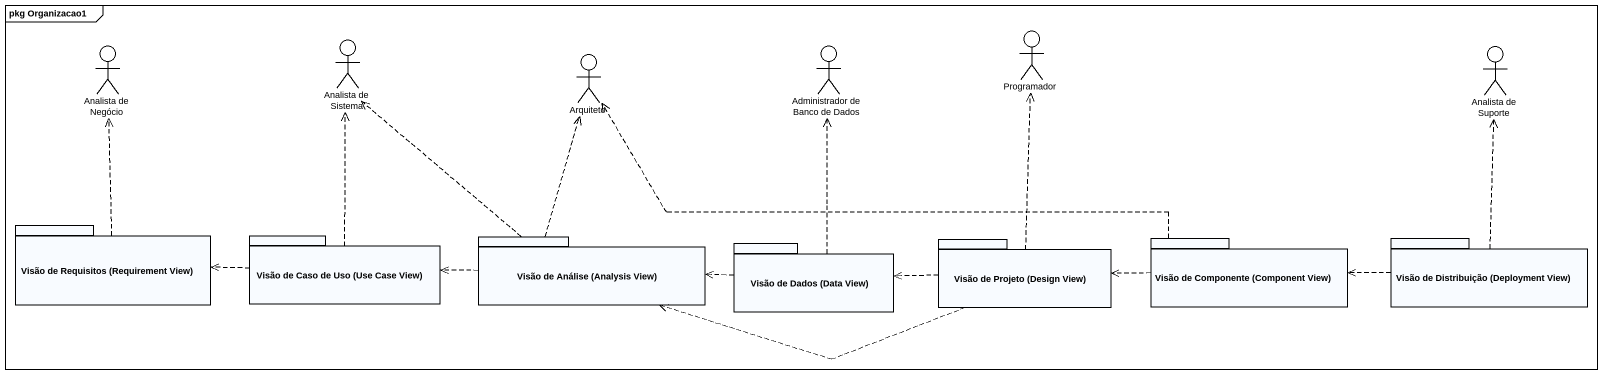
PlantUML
@startuml
mainframe pkg Organizacao1
actor Programador
actor "Analista de Negócio" as Analista_de_Negócio
actor "Analista de Sistema" as Analista_de_Sistema
actor Arquiteto
actor "Administrador de Banco de Dados" as Administrador_de_Banco_de
actor "Analista de Suporte" as Analista_de_Suporte
package "Visão de Requisitos (Requirement View)" as Visão_de_Requisitos {
}
package "Visão de Caso de Uso (Use Case View)" as Visão_de_Caso_de_Uso_Use {
}
package "Visão de Análise (Analysis View)" as Visão_de_Análise_Analysis {
}
package "Visão de Dados (Data View)" as Visão_de_Dados_Data_View {
}
package "Visão de Projeto (Design View)" as Visão_de_Projeto_Design_View {
}
package "Visão de Componente (Component View)" as Visão_de_Componente {
}
package "Visão de Distribuição (Deployment View)" as Visão_de_Distribuição {
}
Visão_de_Requisitos .up.> Analista_de_Negócio
Visão_de_Caso_de_Uso_Use .up.> Analista_de_Sistema
Visão_de_Caso_de_Uso_Use .left.> Visão_de_Requisitos
Visão_de_Análise_Analysis .up.> Analista_de_Sistema
Visão_de_Análise_Analysis .up.> Arquiteto
Visão_de_Análise_Analysis .left.> Visão_de_Caso_de_Uso_Use
Visão_de_Dados_Data_View .up.> Administrador_de_Banco_de
Visão_de_Dados_Data_View .left.> Visão_de_Análise_Analysis
Visão_de_Projeto_Design_View .up.> Programador
Visão_de_Projeto_Design_View .left.> Visão_de_Análise_Analysis
Visão_de_Projeto_Design_View .left.> Visão_de_Dados_Data_View
Visão_de_Componente .left.> Arquiteto
Visão_de_Componente .left.> Visão_de_Projeto_Design_View
Visão_de_Distribuição .up.> Analista_de_Suporte
Visão_de_Distribuição .left.> Visão_de_Componente
@enduml
